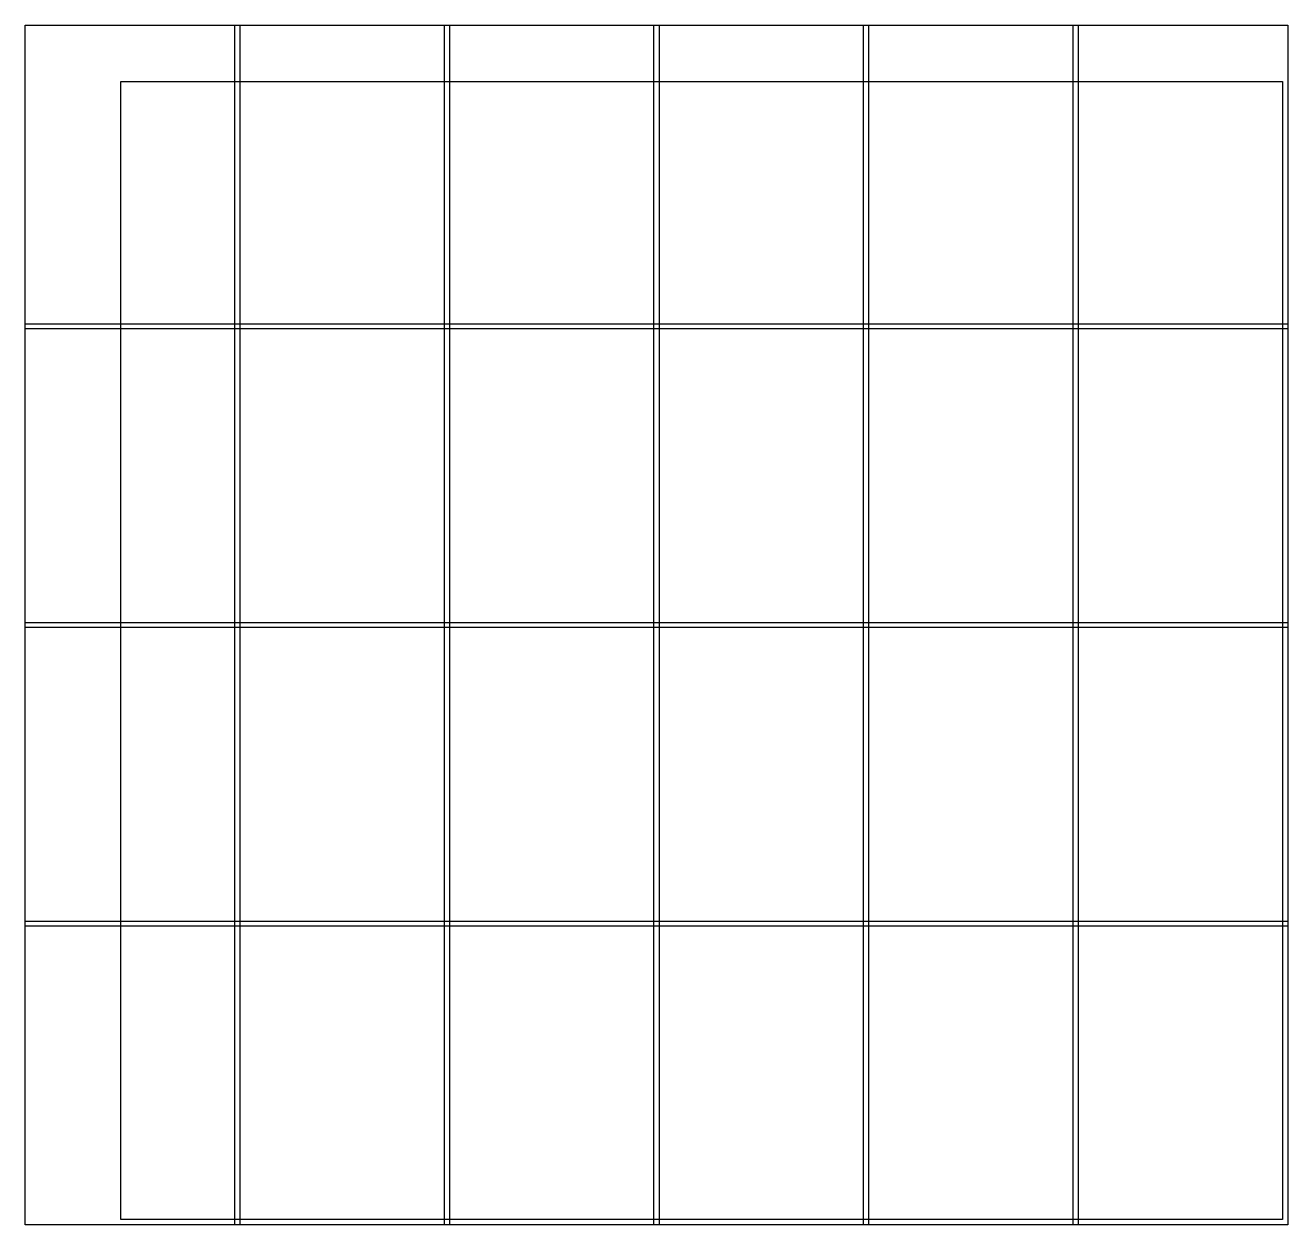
# Model space of a CAD drawing. Header units: millimetres. Extents: x 1372 to 2607, y 2058 to 3231.
import ezdxf

# ---------------------------------------------------------------- set-up
doc = ezdxf.new("R2010")
doc.units = ezdxf.units.MM
doc.layers.add('Borders', color=7, linetype='Continuous')
picture_1 = doc.add_image_def('image1.jpg', size_in_pixel=(4542, 4448))

msp = doc.modelspace()

# ---------------------------------------------------------------- linework, layer by layer
at = {"layer": 'Borders'}
for points in [[(1371.6, 3231.1), (1581.6, 3231.1), (1581.6, 2934.1), (1371.6, 2934.1)], [(1576.6, 3231.1), (1786.6, 3231.1), (1786.6, 2934.1), (1576.6, 2934.1)], [(1781.6, 3231.1), (1991.6, 3231.1), (1991.6, 2934.1), (1781.6, 2934.1)], [(1986.6, 3231.1), (2196.6, 3231.1), (2196.6, 2934.1), (1986.6, 2934.1)], [(2191.6, 3231.1), (2401.6, 3231.1), (2401.6, 2934.1), (2191.6, 2934.1)], [(2396.6, 3231.1), (2606.6, 3231.1), (2606.6, 2934.1), (2396.6, 2934.1)], [(1371.6, 2939.1), (1581.6, 2939.1), (1581.6, 2642.1), (1371.6, 2642.1)], [(1576.6, 2939.1), (1786.6, 2939.1), (1786.6, 2642.1), (1576.6, 2642.1)], [(1781.6, 2939.1), (1991.6, 2939.1), (1991.6, 2642.1), (1781.6, 2642.1)], [(1986.6, 2939.1), (2196.6, 2939.1), (2196.6, 2642.1), (1986.6, 2642.1)], [(2191.6, 2939.1), (2401.6, 2939.1), (2401.6, 2642.1), (2191.6, 2642.1)], [(2396.6, 2939.1), (2606.6, 2939.1), (2606.6, 2642.1), (2396.6, 2642.1)], [(1371.6, 2647.1), (1581.6, 2647.1), (1581.6, 2350.1), (1371.6, 2350.1)], [(1576.6, 2647.1), (1786.6, 2647.1), (1786.6, 2350.1), (1576.6, 2350.1)], [(1781.6, 2647.1), (1991.6, 2647.1), (1991.6, 2350.1), (1781.6, 2350.1)], [(1986.6, 2647.1), (2196.6, 2647.1), (2196.6, 2350.1), (1986.6, 2350.1)], [(2191.6, 2647.1), (2401.6, 2647.1), (2401.6, 2350.1), (2191.6, 2350.1)], [(2396.6, 2647.1), (2606.6, 2647.1), (2606.6, 2350.1), (2396.6, 2350.1)], [(1371.6, 2355.1), (1581.6, 2355.1), (1581.6, 2058.1), (1371.6, 2058.1)], [(1576.6, 2355.1), (1786.6, 2355.1), (1786.6, 2058.1), (1576.6, 2058.1)], [(1781.6, 2355.1), (1991.6, 2355.1), (1991.6, 2058.1), (1781.6, 2058.1)], [(1986.6, 2355.1), (2196.6, 2355.1), (2196.6, 2058.1), (1986.6, 2058.1)], [(2191.6, 2355.1), (2401.6, 2355.1), (2401.6, 2058.1), (2191.6, 2058.1)], [(2396.6, 2355.1), (2606.6, 2355.1), (2606.6, 2058.1), (2396.6, 2058.1)]]:
    msp.add_lwpolyline(points, close=True, dxfattribs=at)

# ---------------------------------------------------------------- pictures from other files: only their frames are drawn
image = msp.add_image(picture_1, insert=(1465, 2063.1), size_in_units=(1136.6, 1113.1))
image.dxf.flags = 7

doc.saveas('drawing.dxf')
